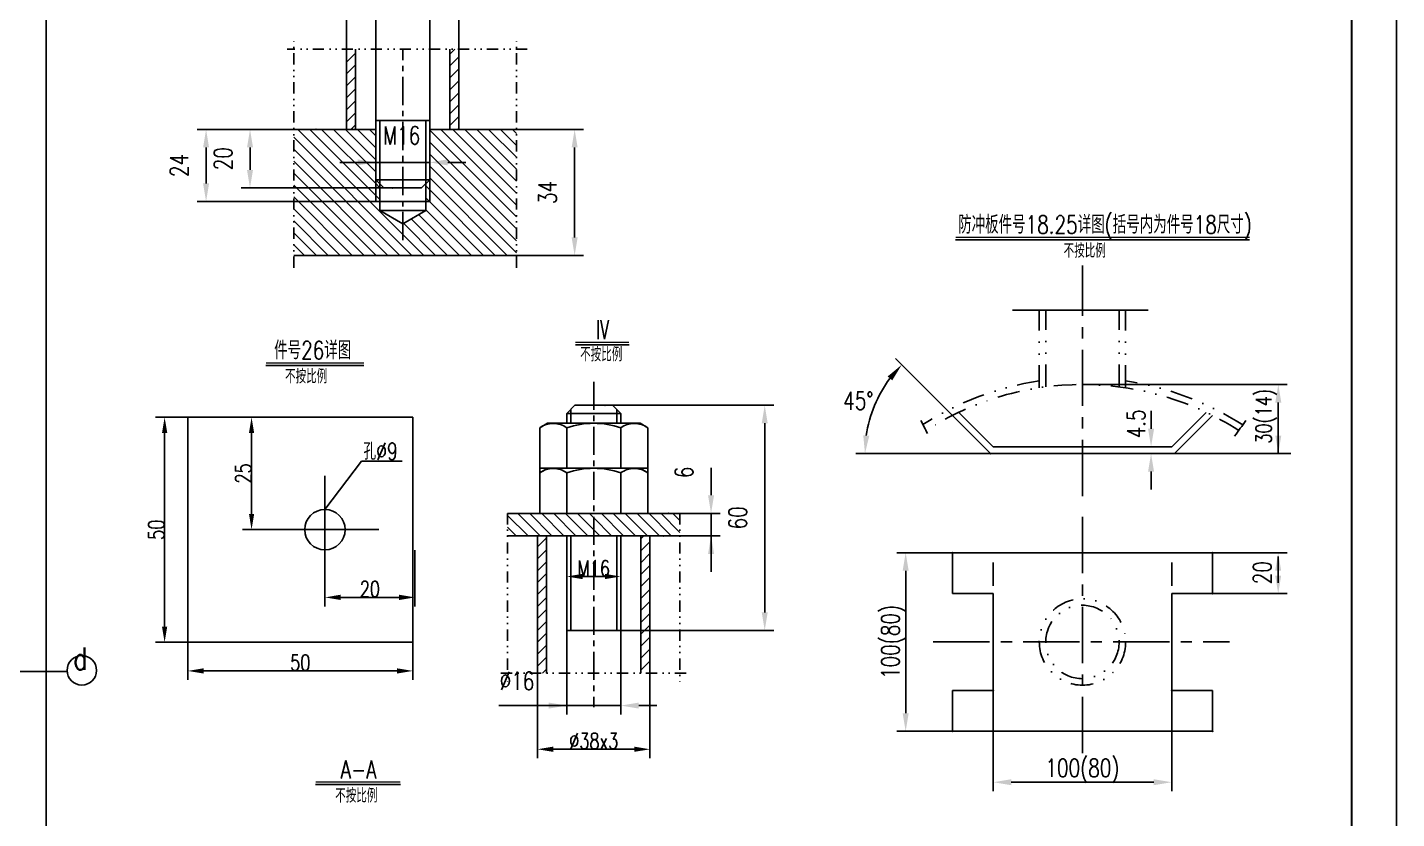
# Model space of a CAD drawing. Extents: x -11639 to -9817, y 3347 to 4292.
# Drawn here: x -11334.4 to -11030.1, y 3721.8 to 3897.5 of the extents above; entities that cross this region are included whole.
import ezdxf
from ezdxf.enums import TextEntityAlignment as Align

# ---------------------------------------------------------------- set-up
doc = ezdxf.new("R2010")
doc.units = 0
doc.header["$LTSCALE"] = 10
doc.header["$MEASUREMENT"] = 0
for name, pattern in [('CENTER', [2, 1.25, -0.25, 0.25, -0.25]), ('CENTER2', [1, 0.625, -0.125, 0.125, -0.125]), ('DIVIDE', [1.25, 0.5, -0.25, 0, -0.25, 0, -0.25]), ('DIVIDE2', [0.625, 0.25, -0.125, 0, -0.125, 0, -0.125])]:
    doc.linetypes.add(name, pattern=pattern)
doc.layers.get('0').update_dxf_attribs({"linetype": 'CONTINUOUS'})
doc.layers.get('DEFPOINTS').update_dxf_attribs({"linetype": 'CONTINUOUS'})
doc.layers.add('1', color=2, linetype='CONTINUOUS')
doc.layers.add('LK', color=240, linetype='CONTINUOUS')
doc.styles.add('HZ', font='txt', dxfattribs={"width": 0.75, "bigfont": 'hztxt'})
doc.styles.add('HZTXT', font='txt', dxfattribs={"width": 0.75, "bigfont": 'HZTXT'})
doc.styles.get("Standard").update_dxf_attribs({"font": 'simplex', "width": 0.75, "bigfont": 'hztxt'})
doc.dimstyles.get("Standard").update_dxf_attribs({"dimtxt": 0.18, "dimasz": 0.18, "dimexe": 0.18, "dimexo": 0.0625, "dimgap": 0.09, "dimtad": 0, "dimtih": 1, "dimtoh": 1, "dimdec": 4, "dimzin": 0, "dimtxsty": 'STANDARD', "dimcen": 0.09, "dimazin": 3, "dimtfac": 1, "dimtdec": 4, "dimtofl": 0, "dimtmove": 0, "dimatfit": 3, "dimtolj": 1, "dimtzin": 0})

# ---------------------------------------------------------------- blocks, each defined once
blk = doc.blocks.new('*X21')
at = {"color": 0}
for p, q in [((185.73, 551.43), (166.46, 570.7)), ((185.73, 554.08), (168.51, 571.3)), ((185.73, 556.73), (171.16, 571.3)), ((185.81, 559.3), (173.81, 571.3)), ((186.63, 561.14), (176.46, 571.3)), ((188.2, 562.21), (179.11, 571.3)), ((189.88, 563.18), (181.76, 571.3)), ((191.57, 564.15), (184.42, 571.3)), ((215.07, 543.3), (187.07, 571.3)), ((215.98, 545.04), (189.72, 571.3)), ((215.98, 547.69), (192.37, 571.3)), ((215.98, 550.35), (195.02, 571.3)), ((215.98, 553), (197.67, 571.3)), ((215.98, 555.65), (200.33, 571.3)), ((215.98, 558.3), (202.98, 571.3)), ((215.98, 560.95), (205.63, 571.3)), ((215.98, 563.6), (208.28, 571.3)), ((215.98, 566.26), (210.93, 571.3)), ((215.98, 568.91), (213.58, 571.3)), ((185.73, 548.78), (166.46, 568.05)), ((185.73, 546.13), (166.46, 565.4)), ((185.73, 543.47), (166.46, 562.75)), ((183.25, 543.3), (166.46, 560.09)), ((180.6, 543.3), (166.46, 557.44)), ((186.63, 558.48), (185.81, 559.3)), ((197.73, 557.99), (196.83, 558.89)), ((212.42, 543.3), (197.73, 557.99)), ((177.94, 543.3), (166.46, 554.79)), ((186.63, 555.83), (185.73, 556.73)), ((197.73, 555.34), (196.83, 556.24)), ((209.76, 543.3), (197.73, 555.34)), ((175.29, 543.3), (166.46, 552.14)), ((207.11, 543.3), (197.73, 552.69)), ((172.64, 543.3), (166.46, 549.49)), ((204.46, 543.3), (197.73, 550.04)), ((169.99, 543.3), (166.46, 546.84)), ((201.81, 543.3), (197.73, 547.38)), ((167.34, 543.3), (166.46, 544.18)), ((199.16, 543.3), (197.73, 544.73))]:
    blk.add_line(p, q, dxfattribs=at)
blk = doc.blocks.new('*D26')
at = {"layer": '1', "color": 0}
for p, q in [((529.09, 476.28), (529.09, 454.93)), ((554.09, 477.11), (554.09, 454.93)), ((550.59, 456.93), (532.59, 456.93))]:
    blk.add_line(p, q, dxfattribs=at)
for points in [[(532.59, 457.51), (532.59, 456.35), (529.09, 456.93)], [(550.59, 457.51), (550.59, 456.35), (554.09, 456.93)]]:
    blk.add_solid(points, dxfattribs=at)
at = {"layer": 'DEFPOINTS', "color": 0}
for p in [(529.09, 476.34), (554.09, 477.17), (529.09, 456.93)]:
    blk.add_point(p, dxfattribs=at)
at = {"layer": '1', "color": 0, "insert": (541.59, 458.77), "char_height": 3.5, "attachment_point": 5, "style": 'HZ'}
blk.add_mtext('\\A1;%%C38x3', dxfattribs=at)
blk = doc.blocks.new('*X20')
at = {"color": 0}
for p, q in [((163.44, 486.94), (163.47, 486.97)), ((163.44, 484.29), (165.44, 486.29)), ((186.44, 486.08), (187.33, 486.97)), ((186.44, 483.43), (188.44, 485.43)), ((163.44, 481.64), (165.44, 483.64)), ((163.44, 478.99), (165.44, 480.99)), ((186.44, 480.78), (188.44, 482.78)), ((163.44, 476.34), (165.44, 478.34)), ((186.44, 478.12), (188.44, 480.12)), ((163.44, 473.69), (165.44, 475.69)), ((186.44, 475.47), (188.44, 477.47)), ((163.44, 471.03), (165.44, 473.03)), ((186.44, 472.82), (188.44, 474.82)), ((186.44, 470.17), (188.44, 472.17)), ((163.44, 468.38), (165.44, 470.38)), ((186.44, 467.52), (188.44, 469.52)), ((163.44, 465.73), (165.44, 467.73)), ((186.44, 464.87), (188.44, 466.87)), ((163.44, 463.08), (165.44, 465.08)), ((186.44, 462.21), (188.44, 464.21)), ((163.44, 460.43), (165.44, 462.43)), ((163.44, 457.78), (165.44, 459.78)), ((186.44, 459.56), (188.44, 461.56)), ((164.79, 456.47), (165.44, 457.12)), ((186.44, 456.91), (188.44, 458.91))]:
    blk.add_line(p, q, dxfattribs=at)
blk = doc.blocks.new('*X19')
at = {"color": 0}
for p, q in [((161.06, 451.47), (156.8, 455.73)), ((163.71, 451.47), (158.71, 456.47)), ((166.36, 451.47), (161.36, 456.47)), ((169.01, 451.47), (164.01, 456.47)), ((171.67, 451.47), (166.67, 456.47)), ((174.32, 451.47), (169.32, 456.47)), ((175.94, 452.5), (171.97, 456.47)), ((175.94, 455.15), (174.62, 456.47)), ((179.62, 451.47), (175.94, 455.15)), ((182.27, 451.47), (177.27, 456.47)), ((184.92, 451.47), (179.92, 456.47)), ((187.58, 451.47), (182.58, 456.47)), ((190.23, 451.47), (185.23, 456.47)), ((192.88, 451.47), (187.88, 456.47)), ((195.08, 451.92), (190.53, 456.47)), ((195.08, 454.57), (193.18, 456.47)), ((158.41, 451.47), (156.8, 453.08)), ((176.97, 451.47), (175.94, 452.5))]:
    blk.add_line(p, q, dxfattribs=at)
blk = doc.blocks.new('*X22')
at = {"color": 0}
for p, q in [((93.23, 472.42), (93.42, 472.61)), ((116.23, 471.55), (117.29, 472.61)), ((93.23, 469.76), (95.23, 471.76)), ((93.23, 467.11), (95.23, 469.11)), ((116.23, 468.9), (118.23, 470.9)), ((93.23, 464.46), (95.23, 466.46)), ((116.23, 466.25), (118.23, 468.25)), ((93.23, 461.81), (95.23, 463.81)), ((116.23, 463.6), (118.23, 465.6)), ((116.23, 460.94), (118.23, 462.94)), ((93.23, 459.16), (95.23, 461.16)), ((116.23, 458.29), (118.23, 460.29)), ((93.23, 456.51), (95.23, 458.51)), ((116.23, 455.64), (118.23, 457.64)), ((94.15, 454.77), (95.23, 455.85)), ((118.01, 454.77), (118.23, 454.99))]:
    blk.add_line(p, q, dxfattribs=at)
blk = doc.blocks.new('*D64')
at = {"color": 0, "linetype": 'BYBLOCK'}
for p, q in [((844.93, 592.9), (844.93, 584.6)), ((894.93, 592.9), (894.93, 584.6)), ((848.43, 586.6), (891.43, 586.6))]:
    blk.add_line(p, q, dxfattribs=at)
for points in [[(848.43, 587.18), (848.43, 586.02), (844.93, 586.6)], [(891.43, 587.18), (891.43, 586.02), (894.93, 586.6)]]:
    blk.add_solid(points, dxfattribs=at)
at = {"layer": 'DEFPOINTS', "color": 0, "linetype": 'BYBLOCK'}
for p in [(844.93, 592.96), (894.93, 592.96), (894.93, 586.6)]:
    blk.add_point(p, dxfattribs=at)
at = {"color": 0, "linetype": 'BYBLOCK', "insert": (869.93, 588.44), "char_height": 3.5, "attachment_point": 5, "style": 'HZ'}
blk.add_mtext('\\A1;50', dxfattribs=at)
blk = doc.blocks.new('*D65')
at = {"color": 0, "linetype": 'BYBLOCK'}
for p, q in [((844.87, 642.96), (837.77, 642.96)), ((839.77, 639.46), (839.77, 596.46)), ((844.87, 592.96), (837.77, 592.96))]:
    blk.add_line(p, q, dxfattribs=at)
for points in [[(839.19, 639.46), (840.36, 639.46), (839.77, 642.96)], [(839.19, 596.46), (840.36, 596.46), (839.77, 592.96)]]:
    blk.add_solid(points, dxfattribs=at)
at = {"layer": 'DEFPOINTS', "color": 0, "linetype": 'BYBLOCK'}
for p in [(844.93, 642.96), (839.77, 592.96), (844.93, 592.96)]:
    blk.add_point(p, dxfattribs=at)
at = {"color": 0, "linetype": 'BYBLOCK', "insert": (837.93, 617.96), "char_height": 3.5, "attachment_point": 5, "rotation": 90, "style": 'HZ'}
blk.add_mtext('\\A1;50', dxfattribs=at)
blk = doc.blocks.new('*D66')
at = {"color": 0, "linetype": 'BYBLOCK'}
for p, q in [((874.93, 618.4), (874.93, 605.91)), ((894.93, 618.4), (894.93, 605.91)), ((878.43, 607.91), (891.43, 607.91))]:
    blk.add_line(p, q, dxfattribs=at)
for points in [[(878.43, 608.5), (878.43, 607.33), (874.93, 607.91)], [(891.43, 608.5), (891.43, 607.33), (894.93, 607.91)]]:
    blk.add_solid(points, dxfattribs=at)
at = {"layer": 'DEFPOINTS', "color": 0, "linetype": 'BYBLOCK'}
for p in [(874.93, 618.46), (894.93, 618.46), (894.93, 607.91)]:
    blk.add_point(p, dxfattribs=at)
at = {"color": 0, "linetype": 'BYBLOCK', "insert": (884.93, 609.75), "char_height": 3.5, "attachment_point": 5, "style": 'HZ'}
blk.add_mtext('\\A1;20', dxfattribs=at)
blk = doc.blocks.new('*D67')
at = {"color": 0, "linetype": 'BYBLOCK'}
for p, q in [((530.03, 550.67), (516.76, 550.67)), ((518.76, 529.2), (518.76, 547.17)), ((530.03, 525.7), (516.76, 525.7))]:
    blk.add_line(p, q, dxfattribs=at)
for points in [[(518.18, 547.17), (519.34, 547.17), (518.76, 550.67)], [(518.18, 529.2), (519.34, 529.2), (518.76, 525.7)]]:
    blk.add_solid(points, dxfattribs=at)
at = {"layer": 'DEFPOINTS', "color": 0, "linetype": 'BYBLOCK'}
for p in [(518.76, 550.67), (530.09, 550.67), (530.09, 525.7)]:
    blk.add_point(p, dxfattribs=at)
at = {"color": 0, "linetype": 'BYBLOCK', "insert": (516.92, 538.18), "char_height": 3.5, "attachment_point": 5, "rotation": 90, "style": 'HZ'}
blk.add_mtext('\\A1;25', dxfattribs=at)
blk = doc.blocks.new('*D69')
at = {"color": 0, "linetype": 'BYBLOCK'}
for p, q in [((588.83, 515.35), (588.83, 517.29)), ((592.33, 515.29), (597.33, 515.29)), ((600.83, 515.35), (600.83, 517.29))]:
    blk.add_line(p, q, dxfattribs=at)
for points in [[(592.33, 515.88), (592.33, 514.71), (588.83, 515.29)], [(597.33, 515.88), (597.33, 514.71), (600.83, 515.29)]]:
    blk.add_solid(points, dxfattribs=at)
at = {"layer": 'DEFPOINTS', "color": 0, "linetype": 'BYBLOCK'}
for p in [(588.83, 515.29), (600.83, 515.29), (600.83, 515.29)]:
    blk.add_point(p, dxfattribs=at)
at = {"color": 0, "linetype": 'BYBLOCK', "insert": (594.83, 517.13), "char_height": 3.5, "attachment_point": 5, "style": 'HZ'}
blk.add_mtext('\\A1;M16', dxfattribs=at)

msp = doc.modelspace()

# ---------------------------------------------------------------- linework, layer by layer
at = {"color": 0, "linetype": 'BYBLOCK'}
for p, q in [((-11238.4857, 3880.67041), (-11238.4857, 3914.62297)), ((-11263.4857, 3881.94427), (-11263.4857, 3914.28919)), ((-11256.9857, 3887.41508), (-11256.9857, 3905.26604)), ((-11244.9857, 3884.26603), (-11244.9857, 3905.26604)), ((-11275.23626, 3874.87251), (-11296.70198, 3874.87251)), ((-11227.88332, 3874.87251), (-11210.77882, 3874.87251)), ((-11294.70198, 3862.87251), (-11294.70198, 3870.87251)), ((-11284.94093, 3865.87251), (-11284.94093, 3870.87251)), ((-11212.77882, 3870.87251), (-11212.77882, 3850.87251)), ((-11244.9857, 3867.55617), (-11264.9857, 3867.55617)), ((-11240.9857, 3867.55617), (-11236.9857, 3867.55617)), ((-11253.27749, 3861.87251), (-11286.94093, 3861.87251)), ((-11253.8004, 3858.87251), (-11296.70198, 3858.87251)), ((-11226.48889, 3846.87251), (-11210.77882, 3846.87251)), ((-11128.85826, 3811.38012), (-11141.4832, 3824.00505)), ((-11099.82879, 3818.20798), (-11054.35423, 3818.20798)), ((-11056.35423, 3814.20798), (-11056.35423, 3802.87414)), ((-11205.97066, 3813.59668), (-11168.52045, 3813.59668)), ((-11084.63853, 3808.37414), (-11084.63853, 3812.37414)), ((-11170.52045, 3767.59668), (-11170.52045, 3809.59668)), ((-11120.41229, 3802.87414), (-11150.2359, 3802.87414)), ((-11182.44966, 3797.59668), (-11182.44966, 3799.68668)), ((-11084.63853, 3798.87414), (-11084.63853, 3794.87414)), ((-11182.44966, 3793.59668), (-11182.44966, 3797.59668)), ((-11191.82206, 3789.59668), (-11180.44966, 3789.59668)), ((-11182.44966, 3789.59668), (-11182.44966, 3776.59668)), ((-11192.93175, 3784.59668), (-11180.44966, 3784.59668)), ((-11128.87584, 3780.8598), (-11141.18906, 3780.8598)), ((-11070.90174, 3780.8598), (-11054.38219, 3780.8598)), ((-11056.35423, 3779.97324), (-11056.35423, 3774.1394)), ((-11139.18906, 3776.8598), (-11139.18906, 3745.1798)), ((-11070.90174, 3771.7798), (-11054.38219, 3771.7798)), ((-11204.86097, 3763.59668), (-11168.52045, 3763.59668)), ((-11214.52747, 3756.25857), (-11214.52747, 3744.89253)), ((-11202.52747, 3756.81304), (-11202.52747, 3744.89253)), ((-11119.73097, 3750.1998), (-11119.73097, 3727.86695)), ((-11080.04661, 3750.1998), (-11080.04661, 3727.86695)), ((-11222.52747, 3746.89253), (-11229.61747, 3746.89253)), ((-11202.52747, 3746.89253), (-11222.52747, 3746.89253)), ((-11198.52747, 3746.89253), (-11194.52747, 3746.89253)), ((-11128.87584, 3741.1798), (-11141.18906, 3741.1798)), ((-11115.73097, 3729.86695), (-11084.04661, 3729.86695))]:
    msp.add_line(p, q, dxfattribs=at)
msp.add_arc((-11120.35229, 3802.87414), 27.88361, 143.22634, 171.77366, dxfattribs=at)
for points in [[(-11295.36865, 3870.87251), (-11294.03532, 3870.87251), (-11294.70198, 3874.87251)], [(-11285.60759, 3870.87251), (-11284.27426, 3870.87251), (-11284.94093, 3874.87251)], [(-11213.44549, 3870.87251), (-11212.11216, 3870.87251), (-11212.77882, 3874.87251)], [(-11285.60759, 3865.87251), (-11284.27426, 3865.87251), (-11284.94093, 3861.87251)], [(-11260.9857, 3868.22283), (-11260.9857, 3866.8895), (-11256.9857, 3867.55617)], [(-11240.9857, 3868.22283), (-11240.9857, 3866.8895), (-11244.9857, 3867.55617)], [(-11295.36865, 3862.87251), (-11294.03532, 3862.87251), (-11294.70198, 3858.87251)], [(-11213.44549, 3850.87251), (-11212.11216, 3850.87251), (-11212.77882, 3846.87251)], [(-11143.19125, 3820.0032), (-11142.18325, 3819.13044), (-11140.06898, 3822.59084)], [(-11057.0209, 3814.20798), (-11055.68757, 3814.20798), (-11056.35423, 3818.20798)], [(-11171.18711, 3809.59668), (-11169.85378, 3809.59668), (-11170.52045, 3813.59668)], [(-11085.30519, 3808.37414), (-11083.97186, 3808.37414), (-11084.63853, 3804.37414)], [(-11147.28405, 3806.81602), (-11148.61395, 3806.91166), (-11148.2359, 3802.87414)], [(-11057.0209, 3806.87414), (-11055.68757, 3806.87414), (-11056.35423, 3802.87414)], [(-11085.30519, 3798.87414), (-11083.97186, 3798.87414), (-11084.63853, 3802.87414)], [(-11183.11633, 3793.59668), (-11181.78299, 3793.59668), (-11182.44966, 3789.59668)], [(-11183.11633, 3780.59668), (-11181.78299, 3780.59668), (-11182.44966, 3784.59668)], [(-11139.85573, 3776.8598), (-11138.52239, 3776.8598), (-11139.18906, 3780.8598)], [(-11057.04886, 3776.8598), (-11055.71553, 3776.8598), (-11056.38219, 3780.8598)], [(-11057.04886, 3775.7798), (-11055.71553, 3775.7798), (-11056.38219, 3771.7798)], [(-11171.18711, 3767.59668), (-11169.85378, 3767.59668), (-11170.52045, 3763.59668)], [(-11218.52747, 3747.55919), (-11218.52747, 3746.22586), (-11214.52747, 3746.89253)], [(-11198.52747, 3747.55919), (-11198.52747, 3746.22586), (-11202.52747, 3746.89253)], [(-11139.85573, 3745.1798), (-11138.52239, 3745.1798), (-11139.18906, 3741.1798)], [(-11115.73097, 3730.53362), (-11115.73097, 3729.20028), (-11119.73097, 3729.86695)], [(-11084.04661, 3730.53362), (-11084.04661, 3729.20028), (-11080.04661, 3729.86695)]]:
    msp.add_solid(points, dxfattribs=at)
at = {"layer": '1'}
for p, q in [((-11030.05331, 3451.20367), (-11030.05331, 4292.20367)), ((-11040.05331, 3461.20367), (-11040.05331, 4282.20367)), ((-11330.27525, 4269.87173), (-11330.27525, 3650.67372)), ((-11256.9857, 3858.87251), (-11256.9857, 3874.87251)), ((-11225.71325, 3874.87251), (-11244.9857, 3874.87251)), ((-11256.9857, 3863.67251), (-11256.9857, 3858.87251)), ((-11256.0857, 3858.87251), (-11256.0857, 3862.77251)), ((-11245.8857, 3862.77251), (-11245.8857, 3858.87251)), ((-11256.9857, 3858.87251), (-11256.0857, 3858.87251)), ((-11256.0857, 3858.87251), (-11256.9857, 3858.87251)), ((-11256.0857, 3856.87251), (-11256.0857, 3858.87251)), ((-11250.9857, 3853.92802), (-11256.0857, 3856.87251)), ((-11245.8857, 3856.87251), (-11250.9857, 3853.92802)), ((-11245.8857, 3858.87251), (-11244.9857, 3858.87251)), ((-11245.8857, 3858.87251), (-11245.8857, 3856.87251)), ((-11244.9857, 3858.87251), (-11245.8857, 3858.87251)), ((-11128.08937, 3850.3673), (-11062.72721, 3850.3673)), ((-11275.23626, 3846.87251), (-11250.9857, 3846.87251)), ((-11115.45972, 3834.70854), (-11085.26415, 3834.70854)), ((-11212.59184, 3827.00363), (-11200.67039, 3827.00363)), ((-11281.41434, 3822.45683), (-11259.63349, 3822.45683)), ((-11213.62747, 3809.59668), (-11213.62747, 3812.69668)), ((-11203.42747, 3809.59668), (-11203.42747, 3812.69668)), ((-11079.42529, 3802.87414), (-11053.54546, 3802.87414)), ((-11260.15594, 3801.18988), (-11268.2871, 3790.46988)), ((-11260.15594, 3801.18988), (-11251.14486, 3801.18988)), ((-11268.2871, 3797.96327), (-11268.2871, 3773.97649)), ((-11280.28049, 3785.96988), (-11256.29371, 3785.96988)), ((-11213.62747, 3784.59668), (-11213.62747, 3763.59668)), ((-11203.42747, 3784.59668), (-11203.42747, 3763.59668)), ((-11270.36774, 3729.33036), (-11251.51247, 3729.33036))]:
    msp.add_line(p, q, dxfattribs=at)
at = {"layer": '1', "linetype": 'DIVIDE2'}
for p, q in [((-11275.23626, 3844.16236), (-11275.23626, 3894.59463)), ((-11225.71325, 3844.16236), (-11225.71325, 3895.06596)), ((-11223.35501, 3892.70931), (-11276.6512, 3892.70931)), ((-11227.6697, 3789.59668), (-11227.6697, 3751.32831)), ((-11189.38525, 3789.59668), (-11189.38525, 3751.32831)), ((-11187.99813, 3754.10067), (-11229.33424, 3754.10067))]:
    msp.add_line(p, q, dxfattribs=at)
at = {"layer": '1', "linetype": 'CENTER2'}
for p, q in [((-11250.9857, 3850.28965), (-11250.9857, 3892.70931)), ((-11208.52747, 3818.82549), (-11208.52747, 3746.53975))]:
    msp.add_line(p, q, dxfattribs=at)
at = {"layer": '1', "linetype": 'CENTER'}
for p, q in [((-11099.88879, 3793.44172), (-11099.88879, 3844.65893)), ((-11099.88879, 3736.30588), (-11099.88879, 3789.54793)), ((-11133.04863, 3761.0198), (-11067.21917, 3761.0198)), ((-11325.60401, 3754.47201), (-11395.37189, 3754.47201))]:
    msp.add_line(p, q, dxfattribs=at)
at = {"layer": '1', "linetype": 'DIVIDE'}
for p, q in [((-11109.48279, 3817.48858), (-11109.48279, 3834.70854)), ((-11108.04279, 3817.68915), (-11108.04279, 3834.70854)), ((-11091.73479, 3817.68915), (-11091.73479, 3834.70854)), ((-11090.29479, 3817.48858), (-11090.29479, 3834.70854))]:
    msp.add_line(p, q, dxfattribs=at)
at = {"layer": '1'}
for points, const_width in [([(-11599.05331, 4282.20367), (-11040.05331, 4282.20367), (-11040.05331, 3461.20367), (-11599.05331, 3461.20367), (-11599.05331, 4282.20367)], 0.5), ([(-11128.08937, 3850.9203), (-11062.72721, 3850.9203)], 0.3), ([(-11212.59184, 3827.55663), (-11200.67039, 3827.55663)], 0.3), ([(-11281.41434, 3823.00983), (-11259.63349, 3823.00983)], 0.3), ([(-11270.36774, 3729.88336), (-11251.51247, 3729.88336)], 0.3)]:
    msp.add_lwpolyline(points, dxfattribs=dict(at, const_width=const_width))
for points in [[(-11256.9857, 3858.87251), (-11256.0857, 3858.87251), (-11256.0857, 3862.77251), (-11256.9857, 3863.67251)], [(-11245.8857, 3858.87251), (-11244.9857, 3858.87251), (-11244.9857, 3863.67251), (-11245.8857, 3862.77251)]]:
    msp.add_lwpolyline(points, close=True, dxfattribs=at)
at = {"layer": '1', "linetype": 'DIVIDE'}
for radius in [9.594, 8.154]:
    msp.add_circle((-11099.88879, 3761.0198), radius, dxfattribs=at)
at = {"layer": '1'}
msp.add_circle((-11322.33234, 3754.70979), 3.2803, dxfattribs=at)
at = {"layer": '1', "linetype": 'DIVIDE'}
for radius, start, end in [(65.83313, 98.3796761, 122.6161156), (64.33313, 57.2999629, 122.7407885), (65.83313, 57.2307117, 81.6203239)]:
    msp.add_arc((-11099.88879, 3753.87486), radius, start, end, dxfattribs=at)
at = {"layer": '1'}
for points in [[(-11135.79495, 3810.20848), (-11134.34613, 3807.31501)], [(-11063.53489, 3810.20848), (-11066.07033, 3806.77248)]]:
    msp.add_spline(points, degree=3, dxfattribs=at)
at = {"layer": 'DEFPOINTS', "color": 0, "linetype": 'BYBLOCK'}
for p in [(-11256.9857, 3888.46734), (-11256.9857, 3887.35508), (-11244.9857, 3888.93867), (-11244.9857, 3884.20603), (-11263.4857, 3881.88427), (-11238.4857, 3880.61041), (-11294.70198, 3874.87251), (-11284.94093, 3874.87251), (-11227.94332, 3874.87251), (-11253.7404, 3858.87251), (-11226.54889, 3846.87251), (-11212.77882, 3846.87251), (-11099.88879, 3818.20798), (-11144.50021, 3816.81595), (-11170.52045, 3813.59668), (-11128.81584, 3811.33769), (-11127.39026, 3812.03343), (-11056.35423, 3802.87414), (-11182.44966, 3789.59668), (-11056.38219, 3771.7798), (-11204.92097, 3763.59668), (-11214.52747, 3756.31857), (-11202.52747, 3756.87304), (-11214.52747, 3746.89253), (-11139.18906, 3741.1798), (-11080.04661, 3729.86695)]:
    msp.add_point(p, dxfattribs=at)
at = {"layer": 'LK'}
for p, q in [((-11263.4857, 3874.87251), (-11263.4857, 3892.70931)), ((-11261.4857, 3874.87251), (-11261.4857, 3892.70931)), ((-11256.9857, 3858.87251), (-11256.9857, 3892.70931)), ((-11244.9857, 3858.87251), (-11244.9857, 3892.70931)), ((-11240.4857, 3874.87251), (-11240.4857, 3892.70931)), ((-11238.4857, 3874.87251), (-11238.4857, 3892.70931)), ((-11256.9857, 3874.87251), (-11275.23626, 3874.87251)), ((-11250.9857, 3876.87251), (-11256.9857, 3876.87251)), ((-11256.0857, 3856.87251), (-11256.0857, 3876.87251)), ((-11250.9857, 3876.87251), (-11244.9857, 3876.87251)), ((-11245.8857, 3856.87251), (-11245.8857, 3876.87251)), ((-11244.9857, 3874.87251), (-11244.9857, 3858.87251)), ((-11244.9857, 3874.87251), (-11225.71325, 3874.87251)), ((-11256.0857, 3862.77251), (-11256.9857, 3863.67251)), ((-11256.9857, 3863.67251), (-11255.1857, 3861.87251)), ((-11250.9857, 3863.67251), (-11256.9857, 3863.67251)), ((-11250.9857, 3863.67251), (-11244.9857, 3863.67251)), ((-11244.9857, 3863.67251), (-11246.7857, 3861.87251)), ((-11244.9857, 3863.67251), (-11245.8857, 3862.77251)), ((-11244.9857, 3858.87251), (-11244.9857, 3863.67251)), ((-11250.9857, 3861.87251), (-11255.1857, 3861.87251)), ((-11250.9857, 3861.87251), (-11246.7857, 3861.87251)), ((-11250.9857, 3858.87251), (-11256.9857, 3858.87251)), ((-11256.0857, 3856.87251), (-11250.9857, 3853.92802)), ((-11250.9857, 3856.87251), (-11256.0857, 3856.87251)), ((-11250.9857, 3858.87251), (-11244.9857, 3858.87251)), ((-11245.8857, 3856.87251), (-11250.9857, 3853.92802)), ((-11250.9857, 3856.87251), (-11245.8857, 3856.87251)), ((-11250.9857, 3846.87251), (-11275.23626, 3846.87251)), ((-11250.9857, 3846.87251), (-11225.71325, 3846.87251)), ((-11250.9857, 3846.87251), (-11225.71325, 3846.87251)), ((-11298.76171, 3810.9473), (-11248.76171, 3810.9473)), ((-11298.76171, 3760.9473), (-11298.76171, 3810.9473)), ((-11248.76171, 3810.9473), (-11248.76171, 3760.9473)), ((-11214.52747, 3811.79668), (-11212.72747, 3813.59668)), ((-11202.52747, 3811.79668), (-11214.52747, 3811.79668)), ((-11214.52747, 3809.59668), (-11214.52747, 3811.79668)), ((-11212.72747, 3813.59668), (-11208.52747, 3813.59668)), ((-11204.32747, 3813.59668), (-11208.52747, 3813.59668)), ((-11202.52747, 3811.79668), (-11204.32747, 3813.59668)), ((-11202.52747, 3809.59668), (-11202.52747, 3811.79668)), ((-11128.81584, 3811.33769), (-11120.35229, 3802.87414)), ((-11127.39026, 3812.03343), (-11119.73097, 3804.37414)), ((-11072.38731, 3812.03343), (-11080.04661, 3804.37414)), ((-11070.96174, 3811.33769), (-11079.42529, 3802.87414)), ((-11218.81554, 3809.59668), (-11220.52747, 3808.6083)), ((-11220.52747, 3808.6083), (-11220.52747, 3789.59668)), ((-11218.81554, 3809.59668), (-11208.52747, 3809.59668)), ((-11214.52747, 3808.56725), (-11214.52747, 3799.59668)), ((-11198.23941, 3809.59668), (-11208.52747, 3809.59668)), ((-11202.52747, 3808.56725), (-11202.52747, 3799.59668)), ((-11198.23941, 3809.59668), (-11196.52747, 3808.6083)), ((-11196.52747, 3808.6083), (-11196.52747, 3789.59668)), ((-11120.35229, 3802.87414), (-11099.88879, 3802.87414)), ((-11119.73097, 3804.37414), (-11099.88879, 3804.37414)), ((-11080.04661, 3804.37414), (-11099.88879, 3804.37414)), ((-11079.42529, 3802.87414), (-11099.88879, 3802.87414)), ((-11218.81554, 3799.59668), (-11220.52747, 3798.6083)), ((-11220.52747, 3799.59668), (-11208.52747, 3799.59668)), ((-11196.52747, 3799.59668), (-11208.52747, 3799.59668)), ((-11198.23941, 3799.59668), (-11196.52747, 3798.6083)), ((-11214.52747, 3798.56725), (-11214.52747, 3789.59668)), ((-11202.52747, 3798.56725), (-11202.52747, 3789.59668)), ((-11227.6697, 3789.59668), (-11208.52747, 3789.59668)), ((-11189.38525, 3789.59668), (-11208.52747, 3789.59668)), ((-11227.6697, 3784.59668), (-11208.52747, 3784.59668)), ((-11221.02747, 3784.59668), (-11221.02747, 3754.10067)), ((-11219.02747, 3784.59668), (-11219.02747, 3754.10067)), ((-11214.52747, 3784.59668), (-11214.52747, 3754.10067)), ((-11189.38525, 3784.59668), (-11208.52747, 3784.59668)), ((-11202.52747, 3784.59668), (-11202.52747, 3754.10067)), ((-11198.02747, 3784.59668), (-11198.02747, 3754.10067)), ((-11196.02747, 3784.59668), (-11196.02747, 3754.10067)), ((-11128.81584, 3780.8598), (-11070.96174, 3780.8598)), ((-11128.81584, 3780.8598), (-11128.81584, 3771.7798)), ((-11070.96174, 3780.8598), (-11070.96174, 3771.7798)), ((-11119.73097, 3778.66628), (-11119.73097, 3773.50314)), ((-11080.04661, 3778.66628), (-11080.04661, 3773.50314)), ((-11128.81584, 3771.7798), (-11119.73097, 3771.7798)), ((-11119.73097, 3771.7798), (-11119.73097, 3750.2598)), ((-11080.04661, 3771.7798), (-11080.04661, 3750.2598)), ((-11070.96174, 3771.7798), (-11080.04661, 3771.7798)), ((-11202.52747, 3763.59668), (-11214.52747, 3763.59668)), ((-11248.76171, 3760.9473), (-11298.76171, 3760.9473)), ((-11128.81584, 3750.2598), (-11119.73097, 3750.2598)), ((-11128.81584, 3741.1798), (-11128.81584, 3750.2598)), ((-11070.96174, 3750.2598), (-11080.04661, 3750.2598)), ((-11070.96174, 3741.1798), (-11070.96174, 3750.2598)), ((-11119.73097, 3743.37332), (-11119.73097, 3748.53647)), ((-11080.04661, 3743.37332), (-11080.04661, 3748.53647)), ((-11128.81584, 3741.1798), (-11070.96174, 3741.1798)), ((-11119.73097, 3741.1798), (-11080.04661, 3741.1798))]:
    msp.add_line(p, q, dxfattribs=at)
msp.add_circle((-11268.2871, 3785.96988), 4.5, dxfattribs=at)
for centre, radius, start, end in [((-11217.52747, 3804.59668), 4.97648, 90, 127.0732502), ((-11217.52747, 3804.59668), 4.97648, 52.9267498, 90), ((-11208.52747, 3791.59668), 18, 90, 109.4712206), ((-11208.52747, 3791.59668), 18, 70.5287794, 90), ((-11199.52747, 3804.59668), 4.97648, 90, 127.0732502), ((-11199.52747, 3804.59668), 4.97648, 52.9267498, 90), ((-11217.52747, 3794.59668), 4.97648, 90, 127.0732502), ((-11217.52747, 3794.59668), 4.97648, 52.9267498, 90), ((-11208.52747, 3781.59668), 18, 90, 109.4712206), ((-11208.52747, 3781.59668), 18, 70.5287794, 90), ((-11199.52747, 3794.59668), 4.97648, 90, 127.0732502), ((-11199.52747, 3794.59668), 4.97648, 52.9267498, 90)]:
    msp.add_arc(centre, radius, start, end, dxfattribs=at)
for p in [(-11270.29934, 3874.87251), (-11262.10702, 3874.87251), (-11253.21749, 3861.87251), (-11206.03066, 3813.59668), (-11120.35229, 3802.87414), (-11120.35229, 3802.87414), (-11099.88879, 3804.37414), (-11099.88879, 3802.87414), (-11191.88206, 3789.59668), (-11192.99175, 3784.59668), (-11128.81584, 3780.8598), (-11070.96174, 3780.8598), (-11070.96174, 3771.7798), (-11119.73097, 3750.2598), (-11080.04661, 3750.2598), (-11128.81584, 3741.1798), (-11128.81584, 3741.1798), (-11070.96174, 3741.1798)]:
    msp.add_point(p, dxfattribs=at)

# ---------------------------------------------------------------- block references
at = {"layer": '1', "rotation": 180}
for name, p in [('*X22', (-11145.25669, 4347.48202)), ('*X21', (-11059.25538, 4418.17732)), ('*X19', (-11032.58552, 4241.06873)), ('*X20', (-11032.58552, 4241.06873))]:
    msp.add_blockref(name, p, dxfattribs=at)

# ---------------------------------------------------------------- texts
at = {"color": 0, "linetype": 'BYBLOCK', "style": 'HZ', "width": 0.75}
for s, height, p in [('M16', 4, (-11251.20849, 3871.55617)), ('d', 5, (-11322.65455, 3754.80599)), ('%%C16', 4, (-11225.59368, 3750.36912))]:
    msp.add_text(s, height=height, dxfattribs=at).set_placement(p, align=Align.CENTER)
for s, p in [('24', (-11298.70198, 3866.87251)), ('20', (-11288.94093, 3868.37251)), ('34', (-11216.77882, 3860.87251)), ('6', (-11186.44966, 3798.68668)), ('60', (-11174.52045, 3788.59668))]:
    msp.add_text(s, height=4, rotation=90, dxfattribs=at).set_placement(p, align=Align.CENTER)
at = {"color": 0, "linetype": 'BYBLOCK', "char_height": 4, "attachment_point": 5, "style": 'HZ'}
for s, insert in [('45%%d', (-11149.7256, 3814.61466)), ('100(80)', (-11099.88879, 3732.38926))]:
    msp.add_mtext(s, dxfattribs=dict(at, insert=insert))
at = {"color": 0, "linetype": 'BYBLOCK', "attachment_point": 5, "rotation": 90, "style": 'HZ'}
for s, insert, char_height in [('30(14)', (-11059.01722, 3811.14802), 3.5), ('4.5', (-11087.97332, 3809.4575), 4), ('20', (-11059.91726, 3776.40468), 4), ('100(80)', (-11141.91372, 3761.0198), 4)]:
    msp.add_mtext(s, dxfattribs=dict(at, insert=insert, char_height=char_height))
at = {"layer": '1', "style": 'HZ', "width": 0.75}
for s, p in [('防冲板件号18.25详图(括号内为件号18尺寸)', (-11094.86955, 3851.74111)), ('件号26详图', (-11271.00343, 3823.83064)), ('A-A', (-11260.79487, 3730.70417))]:
    msp.add_text(s, height=4, dxfattribs=at).set_placement(p, align=Align.CENTER)
at = {"layer": '1'}
for s, height, style, width, p in [('不按比例', 3.128, 'HZ', 0.75, (-11104.07359, 3846.37238)), ('IV', 4.2, 'HZ', 0.6, (-11207.94785, 3828.30493)), ('不按比例', 3.128, 'HZ', 0.75, (-11211.56067, 3823.34137)), ('不按比例', 3.128, 'HZ', 0.75, (-11277.15271, 3818.46191)), ('孔%%c9', 3.7536, 'HZTXT', 0.75, (-11259.72764, 3801.49464)), ('不按比例', 3.128, 'HZ', 0.75, (-11266.00755, 3725.33544))]:
    msp.add_text(s, height=height, dxfattribs=dict(at, style=style, width=width)).set_placement(p)

# ---------------------------------------------------------------- dimensions: what is measured, and where the dimension line sits
for base, p1, p2, angle, text, override, picture, middle, set_off in [((-11303.92318, 3760.9473), (-11298.76171, 3810.9473), (-11298.76171, 3760.9473), 90, '50', {"dimtxt": 3.5, "dimasz": 3.5, "dimexe": 2, "dimexo": 0.06, "dimtad": 1, "dimtih": 0, "dimtoh": 0, "dimdec": 0, "dimtxsty": 'HZ', "dimtfac": 0.75, "dimtdec": 2, "dimtofl": 1}, '*D65', (-11305.76318, 3785.9473), (-12143.69626, 3167.992)), ((-11284.59411, 3810.9473), (-11273.26171, 3785.96988), (-11273.26171, 3810.9473), 90, '25', {"dimtxt": 3.5, "dimasz": 3.5, "dimexe": 2, "dimexo": 0.06, "dimtad": 1, "dimtih": 0, "dimtoh": 0, "dimdec": 0, "dimtxsty": 'HZ', "dimtfac": 0.75, "dimtdec": 2, "dimtofl": 1}, '*D67', (-11286.43411, 3798.45859), (-11803.35468, 3260.27412)), ((-11221.02747, 3737.18925), (-11196.02747, 3757.42751), (-11221.02747, 3756.5958), 180, '%%C38x3', {"dimtxt": 3.5, "dimasz": 3.5, "dimexe": 2, "dimexo": 0.06, "dimtad": 1, "dimtih": 0, "dimtoh": 0, "dimdec": 2, "dimtxsty": 'HZ', "dimtfac": 0.75, "dimtdec": 2, "dimtmove": 2}, '*D26', (-11208.52747, 3739.02925), (-11750.1213, 3280.25862))]:
    dim = msp.add_linear_dim(base=base, p1=p1, p2=p2, angle=angle, text=text, dimstyle='STANDARD', override=override, dxfattribs=at)
    dim.commit()
    dim.dimension.update_dxf_attribs({"geometry": picture, "text_midpoint": middle, "insert": set_off})
for base, p1, p2, text, picture, middle, set_off in [((-11248.2871, 3770.92887), (-11268.2871, 3781.46988), (-11248.2871, 3781.46988), '20', '*D66', (-11258.2871, 3772.76887), (-12143.22165, 3163.01458)), ((-11202.52747, 3775.56855), (-11214.52747, 3775.56855), (-11202.52747, 3775.56855), 'M16', '*D69', (-11208.52747, 3777.40855), (-11803.35468, 3260.27412)), ((-11248.76171, 3754.59304), (-11298.76171, 3760.9473), (-11248.76171, 3760.9473), '50', '*D64', (-11273.76171, 3756.43304), (-12143.69626, 3167.992))]:
    dim = msp.add_linear_dim(base=base, p1=p1, p2=p2, text=text, dimstyle='STANDARD', override={"dimtxt": 3.5, "dimasz": 3.5, "dimexe": 2, "dimexo": 0.06, "dimtad": 1, "dimtih": 0, "dimtoh": 0, "dimdec": 0, "dimtxsty": 'HZ', "dimtfac": 0.75, "dimtdec": 2, "dimtofl": 1}, dxfattribs=at)
    dim.commit()
    dim.dimension.update_dxf_attribs({"geometry": picture, "text_midpoint": middle, "insert": set_off})

doc.saveas('drawing.dxf')
